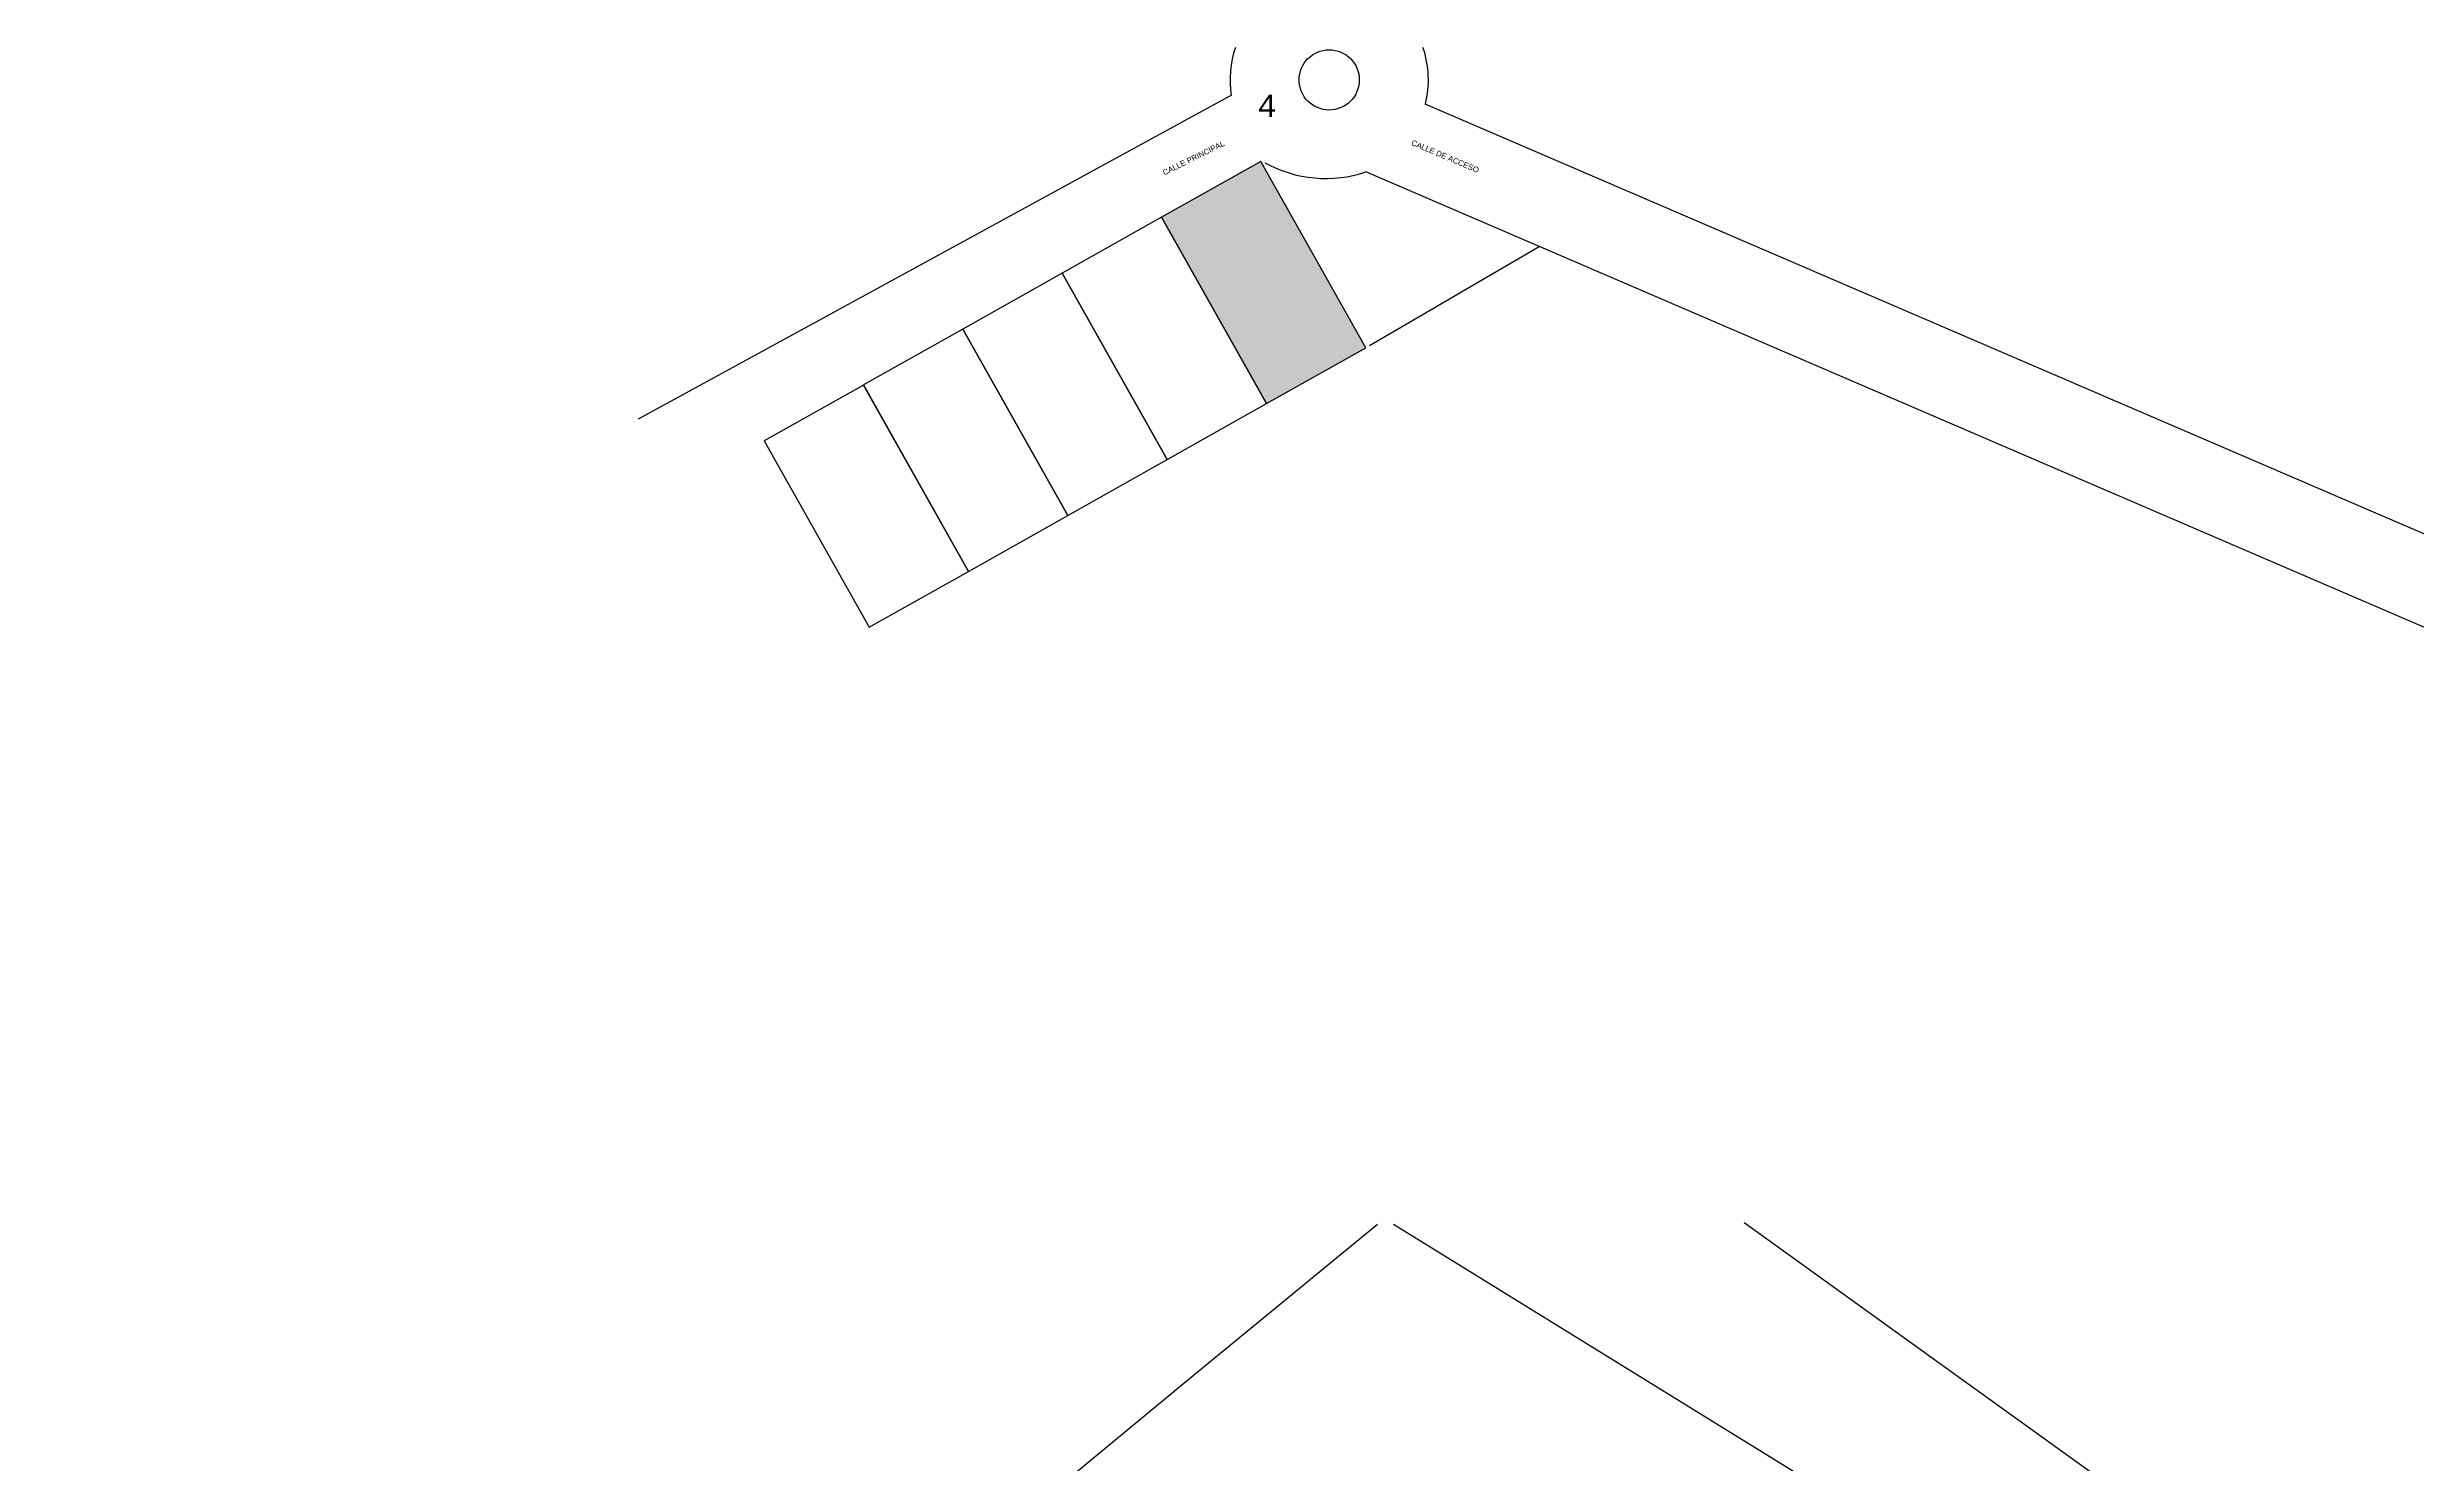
# Model space of a CAD drawing. Header units: millimetres. Extents: x 605783 to 610162, y 1302882 to 1324269.
# Drawn here: x 607883.8 to 608149.7, y 1323742.8 to 1323901.8 of the extents above; entities that cross this region are included whole.
import ezdxf

# ---------------------------------------------------------------- set-up
doc = ezdxf.new("R2010")
doc.units = ezdxf.units.MM
doc.layers.add('2', color=7, linetype='Continuous')
doc.layers.add('CVL_PUNTO_NUM', color=2, linetype='Continuous')
doc.styles.add('HECTOR LOPEZ', font='arial.ttf')
doc.styles.add('MONOTXT4', font='Monotxt4.shx')

msp = doc.modelspace()

# ---------------------------------------------------------------- hatches: boundary and pattern name
h = msp.add_hatch(color=256)
h.set_gradient(color1=(0, 0, 255), color2=(255, 255, 0))
h.paths.add_polyline_path([(608020.612, 1323861.823), (608031.767, 1323868.099), (608019.984, 1323889.013), (608008.843, 1323882.74)])

# ---------------------------------------------------------------- linework, layer by layer
at = {"color": 1}
for points in [[(608016.678, 1323896.436), (607950.101, 1323860.066)], [(608239.455, 1323808.936), (608038.418, 1323895.458)], [(608234.56, 1323800.551), (608031.777, 1323887.825)], [(608032.176, 1323868.339), (608051.21, 1323879.461)]]:
    msp.add_lwpolyline(points, dxfattribs=at)
at = {"color": 7}
for points in [[(608019.984, 1323889.013), (608008.843, 1323882.74), (608020.612, 1323861.823), (608031.767, 1323868.099), (608019.984, 1323889.013)], [(608008.829, 1323882.737), (607997.689, 1323876.464), (608009.458, 1323855.547), (608020.612, 1323861.823), (608008.829, 1323882.737)], [(607997.689, 1323876.464), (607986.548, 1323870.191), (607998.317, 1323849.274), (608009.472, 1323855.55), (607997.689, 1323876.464)], [(607986.534, 1323870.188), (607975.394, 1323863.915), (607987.163, 1323842.998), (607998.317, 1323849.274), (607986.534, 1323870.188)], [(607975.38, 1323863.912), (607964.239, 1323857.639), (607976.008, 1323836.722), (607987.163, 1323842.998), (607975.38, 1323863.912)]]:
    msp.add_lwpolyline(points, close=True, dxfattribs=at)
at = {"color": 1}
msp.add_circle((608027.648, 1323898.163), 3.379, dxfattribs=at)
for centre, radius, start, end in [((608027.648, 1323898.163), 11.132, 160.84707, 188.99732), ((608027.648, 1323898.163), 11.132, 345.88247, 19.15293), ((608027.648, 1323898.163), 11.132, 345.88247, 19.15293), ((608027.291, 1323901.327), 14.228, 241.18509, 288.38088), ((608027.291, 1323901.327), 14.228, 241.18509, 288.38088)]:
    msp.add_arc(centre, radius, start, end, dxfattribs=at)
at = {"layer": '2', "color": 1, "linetype": 'Continuous'}
msp.add_line((608174, 1323698.058), (608074.23, 1323769.875), dxfattribs=at)
for points in [[(607883.802, 1323636.663), (607940.772, 1323693.525), (608011.968, 1323752.403), (608033.087, 1323769.722)], [(608034.858, 1323769.729), (608113.305, 1323721.265), (608099.576, 1323711.878)]]:
    msp.add_lwpolyline(points, dxfattribs=at)

# ---------------------------------------------------------------- texts
at = {"color": 7, "lineweight": 30, "style": 'HECTOR LOPEZ'}
for s, rotation, p in [('CALLE PRINCIPAL', 26.42907, (608009.16, 1323887.43)), ('CALLE DE ACCESO', 337.00391, (608036.794, 1323890.884))]:
    msp.add_text(s, height=0.625, rotation=rotation, dxfattribs=at).set_placement(p)
at = {"layer": 'CVL_PUNTO_NUM', "color": 2, "style": 'MONOTXT4'}
msp.add_text('4', height=2.5, dxfattribs=at).set_placement((608019.593, 1323894.012))

doc.saveas('drawing.dxf')
